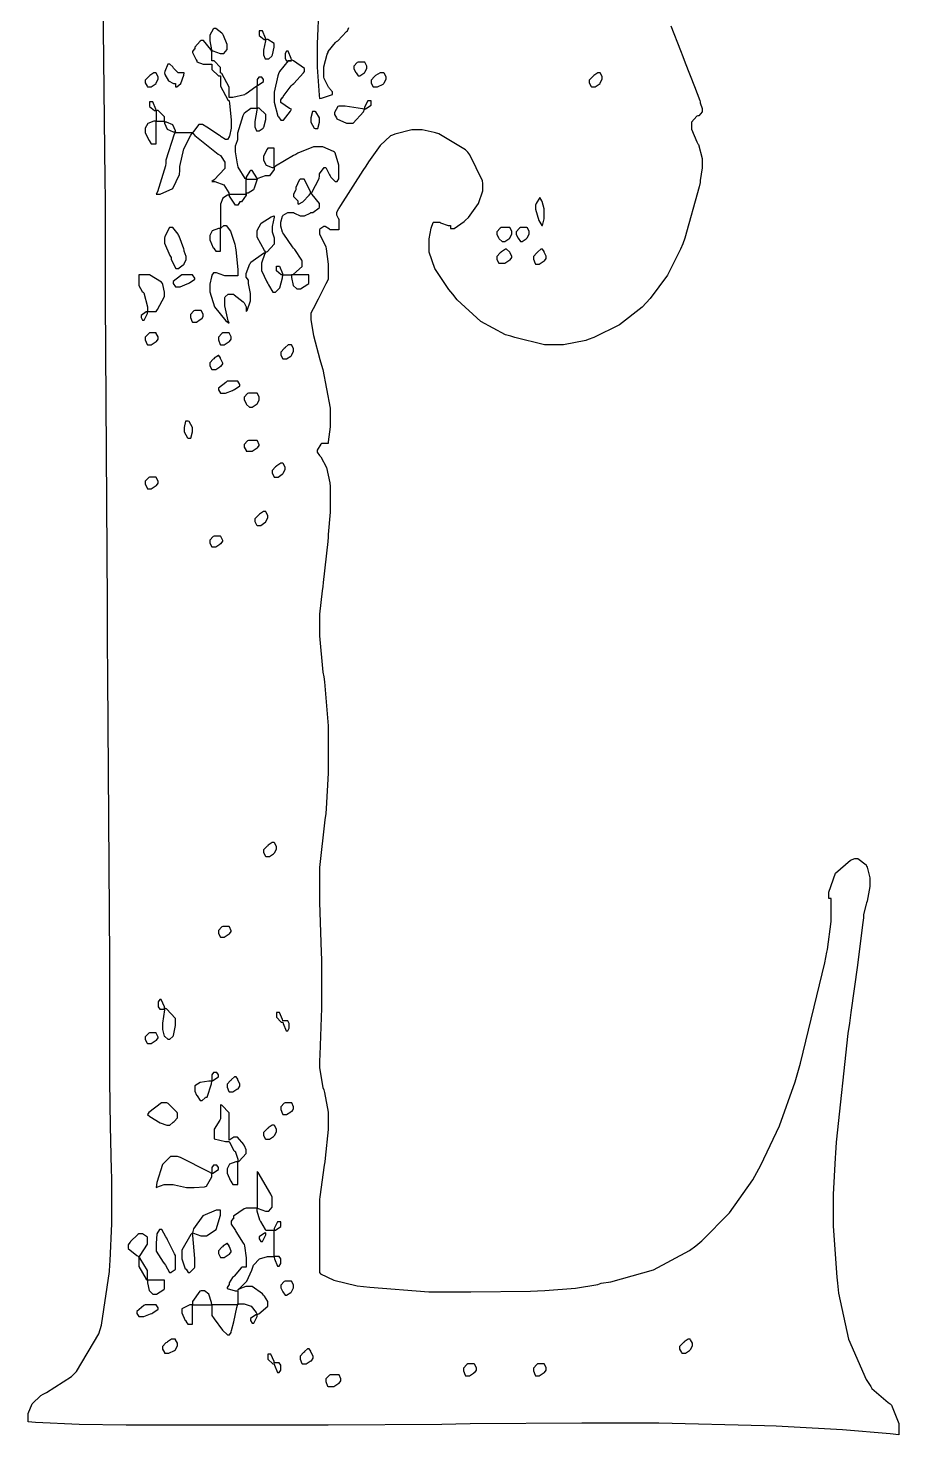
# Model space of a CAD drawing. Extents: x 85 to 277, y 22 to 328.
# Drawn here: x 248.74 to 277.32, y 43.15 to 89.31 of the extents above; entities that cross this region are included whole.
import ezdxf

# ---------------------------------------------------------------- set-up
doc = ezdxf.new("R2010")
doc.units = 0
doc.header["$MEASUREMENT"] = 0

msp = doc.modelspace()

# ---------------------------------------------------------------- linework, layer by layer
at = {"color": 7}
for points in [[(269.831, 89.3865), (270.148, 88.5747), (270.228, 88.3708), (270.306, 88.1683), (270.615, 87.3926), (270.783, 86.9336), (270.793, 86.8895), (270.801, 86.8549), (270.863, 86.669), (270.863, 86.6069), (270.863, 86.5628), (270.756, 86.4306), (270.721, 86.4306), (270.685, 86.414), (270.51, 86.2157), (270.51, 86.148), (270.51, 85.9896), (270.685, 85.5747), (270.721, 85.5126), (270.747, 85.4865), (270.863, 85.0318), (270.863, 84.879), (270.863, 84.7203), (270.801, 84.3058), (270.793, 84.2437), (270.765, 84.0948), (270.298, 82.4096), (270.228, 82.2332), (270.156, 82.0484), (269.721, 81.1967), (269.161, 80.4347), (269.029, 80.2929), (268.897, 80.1522), (268.155, 79.5736), (267.308, 79.1545), (267.123, 79.0924), (267.043, 79.0582), (266.309, 78.916), (266.065, 78.916), (265.694, 78.916), (264.716, 79.1545), (264.583, 79.1986), (264.415, 79.2427), (263.604, 79.6756), (262.828, 80.3892), (262.679, 80.5737), (262.547, 80.724), (262.092, 81.4172), (261.902, 81.9506), (261.902, 82.127), (261.902, 82.3034), (261.91, 82.3916), (261.972, 82.7401), (262.034, 82.9303), (262.044, 82.9388), (262.254, 82.9388), (262.281, 82.9208), (262.525, 82.8326), (262.607, 82.8326), (262.607, 82.7264), (262.73, 82.7264), (263.058, 82.9649), (263.102, 83.009), (263.198, 83.0972), (263.528, 83.5561), (263.665, 83.9653), (263.665, 84.1015), (263.665, 84.2077), (263.656, 84.2959), (263.242, 85.1531), (263.172, 85.2318), (263.101, 85.3115), (262.219, 85.8393), (262.114, 85.8654), (262.07, 85.8834), (261.679, 85.9716), (261.549, 85.9716), (261.337, 85.9716), (260.773, 85.8227), (260.703, 85.7952), (260.641, 85.7691), (260.3, 85.4562), (259.909, 84.9147), (259.821, 84.7729), (259.733, 84.6321), (259, 83.4842), (258.939, 83.396), (258.929, 83.3797), (258.869, 83.2598), (258.869, 83.2196), (258.869, 83.1755), (258.929, 83.0531), (258.939, 83.0432), (258.939, 82.6904), (258.656, 82.6904), (258.629, 82.7084), (258.491, 82.7966), (258.446, 82.7966), (258.446, 82.7966), (258.312, 82.7084), (258.304, 82.6904), (258.304, 82.55), (258.48, 82.2067), (258.516, 82.127), (258.524, 82.0663), (258.586, 81.5566), (258.586, 81.3855), (258.586, 81.1029), (258.586, 81.0549), (258.51, 80.9103), (258.348, 80.5917), (258.304, 80.5035), (258.259, 80.4153), (258.095, 80.0985), (258.021, 79.9539), (258.021, 79.9042), (258.021, 79.7334), (258.104, 79.2208), (258.312, 78.4324), (258.374, 78.2465), (258.418, 78.1057), (258.656, 76.8368), (258.656, 76.4124), (258.656, 76.2275), (258.594, 75.7329), (258.586, 75.6708), (258.374, 75.6708), (258.348, 75.6543), (258.233, 75.456), (258.233, 75.3883), (258.304, 75.2821), (258.348, 75.238), (258.532, 74.8908), (258.647, 74.3839), (258.656, 74.2597), (258.656, 73.6946), (258.656, 73.4219), (258.594, 72.6902), (258.586, 72.602), (258.577, 72.4613), (258.426, 71.1108), (258.41, 70.9785), (258.392, 70.8462), (258.304, 70.0733), (258.304, 69.814), (258.304, 69.3649), (258.418, 68.1757), (258.446, 68.0159), (258.472, 67.8575), (258.586, 66.4146), (258.586, 65.9335), (258.586, 65.2999), (258.586, 64.8589), (258.524, 63.6944), (258.516, 63.536), (258.48, 63.325), (258.304, 61.7636), (258.304, 61.2429), (258.304, 60.6171), (258.364, 58.9855), (258.374, 58.7375), (258.374, 57.7152), (258.374, 57.1419), (258.312, 55.6161), (258.304, 55.4221), (258.304, 55.1836), (258.418, 54.5483), (258.446, 54.4682), (258.472, 54.38), (258.586, 53.7326), (258.586, 53.516), (258.586, 53.1633), (258.496, 52.2206), (258.48, 52.1049), (258.462, 51.9906), (258.312, 50.9584), (258.304, 50.8702), (258.304, 48.471), (258.338, 48.4269), (258.775, 48.2163), (259.547, 48.0399), (259.751, 48.0138), (259.953, 47.9873), (261.891, 47.8374), (262.537, 47.8374), (263.269, 47.8374), (265.227, 47.8635), (265.465, 47.8716), (265.702, 47.8815), (266.704, 47.9559), (267.44, 48.084), (267.546, 48.1182), (267.863, 48.1623), (269.27, 48.5648), (270.447, 49.1945), (270.651, 49.3529), (270.853, 49.5131), (271.762, 50.4349), (272.529, 51.5151), (272.661, 51.7521), (272.794, 51.9906), (273.397, 53.2874), (273.914, 54.7247), (274.002, 55.0333), (274.09, 55.342), (274.884, 58.6313), (274.954, 58.9841), (274.981, 59.0723), (275.096, 59.986), (275.096, 60.289), (275.096, 60.748), (275.026, 60.748), (275.026, 60.9547), (275.237, 61.5735), (275.73, 62.0007), (275.872, 62.0529), (275.969, 62.0529), (276.243, 61.8504), (276.261, 61.8063), (276.277, 61.7721), (276.365, 61.4288), (276.365, 61.3131), (276.365, 61.1367), (276.277, 60.6612), (276.261, 60.6076), (276.243, 60.555), (276.155, 60.2245), (276.155, 60.1126), (276.127, 59.884), (275.965, 58.5569), (275.748, 57.0011), (275.696, 56.6568), (275.642, 56.3136), (275.263, 52.7498), (275.237, 52.3875), (275.227, 52.2386), (275.167, 51.0275), (275.167, 50.6236), (275.167, 49.9981), (275.281, 48.3224), (275.307, 48.1182), (275.334, 47.7933), (275.668, 46.2802), (276.251, 44.9626), (276.401, 44.7326), (276.401, 44.7326), (276.436, 44.6719), (276.965, 44.2034), (277.037, 44.1674), (277.081, 44.1233), (277.319, 43.5225), (277.319, 43.3215), (277.319, 43.1451), (277.037, 43.1807), (275.466, 43.313), (273.684, 43.4097), (273.297, 43.4276), (272.908, 43.4453), (269.442, 43.5321), (268.288, 43.5321), (266.911, 43.5321), (263.251, 43.5074), (262.783, 43.4979), (262.316, 43.4894), (258.592, 43.4619), (257.351, 43.4619), (252.483, 43.4619), (251.964, 43.4619), (250.414, 43.4894), (248.991, 43.5515), (248.744, 43.5681), (248.744, 43.7444), (248.744, 43.8506), (248.871, 44.1688), (249.157, 44.4419), (249.238, 44.486), (249.342, 44.5301), (250.164, 45.0592), (250.226, 45.1196), (250.33, 45.2258), (251.063, 46.4619), (251.108, 46.6027), (251.152, 46.7445), (251.415, 48.5084), (251.424, 48.7193), (251.433, 48.8611), (251.495, 50.0779), (251.495, 50.4832), (251.495, 51.5758), (251.485, 51.8403), (251.447, 53.279), (251.424, 54.755), (251.424, 55.2457), (251.424, 58.7389), (251.362, 68.0074), (251.354, 69.2146), (251.345, 70.4233), (251.284, 80.3921), (251.284, 83.7145), (251.274, 84.3319), (251.214, 89.2665), (251.214, 90.9105)], [(258.286, 90.0603), (258.233, 88.7938), (258.233, 88.3708), (258.233, 88.0276), (258.294, 87.1015), (258.304, 86.9957), (258.374, 87.0133), (258.727, 87.1333), (258.727, 87.1721), (258.727, 87.2162), (258.638, 87.3305), (258.622, 87.3485), (258.604, 87.3661), (258.454, 87.6572), (258.446, 87.7013), (258.446, 87.8777), (258.446, 88.036), (258.559, 88.4509), (258.586, 88.5112), (258.594, 88.5391), (258.833, 88.8379), (258.869, 88.864), (258.903, 88.8919), (259.194, 89.1907), (259.221, 89.2168), (259.266, 89.323)]]:
    msp.add_lwpolyline(points, dxfattribs=at)
for points in [[(257.387, 81.2091), (257.387, 81.1223), (257.44, 80.862), (257.558, 80.7501), (257.598, 80.7501), (257.686, 80.7501), (257.923, 80.9004), (257.951, 80.9265), (257.951, 81.2091), (257.387, 81.2091), (257.448, 81.2366), (257.74, 81.4807), (257.74, 81.5619), (257.74, 81.6681), (257.73, 81.6956), (257.492, 82.0469), (257.458, 82.091), (257.422, 82.127), (257.131, 82.5419), (257.105, 82.586), (257.095, 82.6121), (257.035, 82.8036), (257.035, 82.8668), (257.035, 82.9388), (257.095, 83.1328), (257.105, 83.1494), (257.113, 83.1674), (257.265, 83.2556), (257.315, 83.2556), (257.458, 83.2556), (257.484, 83.239), (257.675, 83.1494), (257.74, 83.1494), (257.81, 83.1494), (257.995, 83.239), (258.021, 83.2556), (258.092, 83.2556), (258.294, 83.4058), (258.304, 83.4319), (258.304, 83.5477), (258.065, 83.8468), (258.021, 83.8909), (258.056, 83.9089), (258.294, 84.376), (258.304, 84.4543), (258.304, 84.5263), (258.462, 84.7369), (258.516, 84.7369), (258.516, 84.7369), (258.629, 84.4903), (258.656, 84.4543), (258.682, 84.4201), (258.822, 84.2779), (258.869, 84.2779), (258.885, 84.2779), (258.939, 84.358), (258.939, 84.3841), (258.939, 84.6667), (258.939, 84.8085), (258.825, 85.2138), (258.798, 85.2318), (258.763, 85.2579), (258.418, 85.4082), (258.304, 85.4082), (258.109, 85.4082), (257.598, 85.2039), (257.528, 85.1598), (257.456, 85.1256), (256.866, 84.7729), (256.822, 84.7369), (256.822, 85.3722), (256.61, 85.3722), (256.584, 85.3376), (256.469, 85.0995), (256.469, 85.0194), (256.469, 84.9683), (256.552, 84.8127), (256.755, 84.7369), (256.822, 84.7369), (256.822, 84.6667), (256.662, 84.4543), (256.61, 84.4543), (256.522, 84.4543), (256.284, 84.3675), (256.257, 84.3499), (256.248, 84.394), (256.096, 84.6307), (256.046, 84.6307), (256.019, 84.6145), (255.904, 84.4158), (255.904, 84.3499), (255.869, 84.3675), (255.632, 84.7467), (255.623, 84.8071), (255.614, 84.8512), (255.552, 85.2428), (255.552, 85.3722), (255.552, 85.4438), (255.614, 85.6202), (255.623, 85.6548), (255.623, 85.8668), (255.798, 86.4401), (255.834, 86.5008), (255.843, 86.5283), (256.048, 86.6771), (256.117, 86.6771), (256.257, 86.6771), (256.248, 86.6165), (256.187, 86.2404), (256.187, 86.1138), (256.187, 86.0697), (256.239, 85.9374), (256.257, 85.9374), (256.329, 85.9374), (256.329, 85.9374), (256.46, 86.0256), (256.469, 86.0418), (256.478, 86.0598), (256.54, 86.312), (256.54, 86.3946), (256.54, 86.4665), (256.328, 86.6771), (256.257, 86.6771), (256.257, 87.4187), (256.292, 87.4367), (256.469, 87.5563), (256.469, 87.5951), (256.469, 87.6226), (256.416, 87.7013), (256.399, 87.7013), (256.329, 87.7013), (256.311, 87.7013), (256.257, 87.6226), (256.257, 87.5951), (256.257, 87.4187), (256.221, 87.3841), (255.896, 87.1541), (255.87, 87.1361), (255.843, 87.1195), (255.466, 87.0299), (255.341, 87.0299), (255.341, 87.2063), (255.341, 87.3661), (255.102, 87.8156), (255.058, 87.8417), (255.058, 87.9479), (255.058, 88.0195), (254.846, 88.2304), (254.776, 88.2304), (254.776, 88.5832), (254.81, 88.5652), (255.049, 88.477), (255.129, 88.477), (255.163, 88.477), (255.271, 88.6093), (255.271, 88.6534), (255.271, 88.7691), (255.155, 89.0683), (255.129, 89.1124), (255.101, 89.1385), (254.909, 89.2888), (254.846, 89.2888), (254.82, 89.2708), (254.706, 89.0722), (254.706, 89.0062), (254.706, 88.8919), (254.766, 88.5913), (254.776, 88.5472), (254.74, 88.6093), (254.502, 88.9), (254.423, 88.9), (254.387, 88.8834), (254.212, 88.6852), (254.212, 88.6174), (254.194, 88.6174), (254.14, 88.5391), (254.14, 88.5112), (254.14, 88.5112), (254.255, 88.2661), (254.283, 88.2304), (254.283, 88.204), (254.493, 88.1242), (254.565, 88.1242), (254.776, 88.1242), (254.776, 88.0181), (254.776, 87.9479), (254.987, 87.7355), (255.058, 87.7355), (255.058, 87.5591), (255.058, 87.4007), (255.297, 86.9516), (255.341, 86.9237), (255.349, 86.8355), (255.411, 86.294), (255.411, 86.1138), (255.411, 86.0256), (255.357, 85.761), (255.341, 85.761), (255.341, 85.7345), (255.287, 85.6548), (255.271, 85.6548), (255.217, 85.6548), (255.084, 85.743), (255.058, 85.761), (255.022, 85.7786), (254.67, 86.0076), (254.635, 86.0418), (254.608, 86.0598), (254.468, 86.148), (254.423, 86.148), (254.351, 86.148), (254.167, 85.9095), (254.14, 85.8654), (253.577, 85.8654), (253.577, 85.9331), (253.493, 86.1356), (253.29, 86.2182), (253.224, 86.2182), (253.224, 86.3244), (253.224, 86.396), (253.012, 86.6069), (252.942, 86.6069), (252.932, 86.651), (252.833, 86.8895), (252.801, 86.8895), (252.729, 86.8895), (252.729, 86.7833), (252.729, 86.7392), (252.888, 86.6069), (252.942, 86.6069), (252.942, 86.2542), (252.874, 86.2542), (252.671, 86.1797), (252.589, 86.0242), (252.589, 85.9716), (252.589, 85.8834), (252.703, 85.6287), (252.729, 85.6188), (252.729, 85.5927), (252.783, 85.5126), (252.801, 85.5126), (252.942, 85.5126), (252.942, 86.2542), (253.224, 86.2542), (253.224, 86.1882), (253.307, 85.9854), (253.509, 85.9014), (253.577, 85.9014), (253.533, 85.8227), (253.267, 84.9768), (253.258, 84.879), (253.249, 84.7908), (252.986, 83.935), (252.942, 83.8549), (253.078, 83.8549), (253.489, 84.0451), (253.708, 84.4984), (253.717, 84.6307), (253.726, 84.763), (253.85, 85.3419), (254.079, 85.7952), (254.14, 85.8654), (254.211, 85.7871), (254.978, 85.1697), (255.058, 85.1256), (255.084, 85.0911), (255.199, 84.9051), (255.199, 84.8431), (255.199, 84.7027), (254.846, 84.3319), (254.776, 84.2779), (254.872, 84.2779), (255.163, 84.1692), (255.331, 83.9004), (255.341, 83.8207), (255.288, 83.8207), (255.133, 83.724), (255.058, 83.5325), (255.058, 83.4679), (255.058, 82.7264), (254.991, 82.7264), (254.788, 82.652), (254.706, 82.4964), (254.706, 82.4438), (254.706, 82.3556), (254.82, 82.1009), (254.846, 82.091), (254.846, 82.0649), (254.9, 81.9848), (254.918, 81.9848), (255.058, 81.9848), (255.058, 82.7264), (255.066, 82.7444), (255.166, 82.8326), (255.199, 82.8326), (255.246, 82.8326), (255.389, 82.6477), (255.525, 82.2152), (255.552, 82.091), (255.56, 82.0304), (255.623, 81.3897), (255.623, 81.1749), (255.199, 81.1749), (255.163, 81.1925), (254.925, 81.2793), (254.846, 81.2793), (254.828, 81.2793), (254.776, 81.201), (254.776, 81.1749), (254.766, 81.1484), (254.706, 80.9046), (254.706, 80.8221), (254.706, 80.6566), (254.864, 80.1564), (255.235, 79.7017), (255.341, 79.6216), (255.313, 79.7017), (255.199, 80.1977), (255.199, 80.3631), (255.199, 80.4693), (255.207, 80.487), (255.306, 80.5737), (255.341, 80.5737), (255.481, 80.5737), (255.507, 80.5575), (255.798, 80.3286), (255.834, 80.2929), (255.843, 80.2749), (255.904, 80.1564), (255.904, 80.1165), (255.904, 80.0104), (255.931, 80.0379), (256.046, 80.3617), (256.046, 80.4693), (256.046, 80.5737), (256.037, 80.6016), (255.976, 80.9255), (255.976, 81.0327), (255.904, 81.1389), (255.904, 81.2546), (256.019, 81.5717), (256.046, 81.5979), (256.055, 81.6254), (256.468, 81.9245), (256.54, 81.9506), (256.512, 81.9065), (256.399, 81.5964), (256.399, 81.4917), (256.399, 81.3513), (256.574, 80.9805), (256.61, 80.9265), (256.636, 80.8824), (256.775, 80.6457), (256.822, 80.6457), (256.866, 80.6457), (257.003, 80.7833), (257.095, 81.1128), (257.105, 81.2091), (257.387, 81.2091)], [(256.54, 88.936), (256.53, 88.9801), (256.431, 89.2168), (256.399, 89.2168), (256.329, 89.2168), (256.329, 89.1124), (256.329, 89.0683), (256.486, 88.936), (256.54, 88.936), (256.53, 88.8919), (256.469, 88.5818), (256.469, 88.477), (256.469, 88.4329), (256.522, 88.3006), (256.54, 88.3006), (256.61, 88.3006), (256.644, 88.3006), (256.742, 88.3888), (256.752, 88.4068), (256.76, 88.4245), (256.822, 88.6767), (256.822, 88.7596), (256.822, 88.8037), (256.61, 88.936), (256.54, 88.936)], [(257.387, 86.6429), (257.325, 86.669), (257.035, 86.8606), (257.035, 86.9237), (257.035, 86.9516), (257.087, 87.0299), (257.105, 87.0299), (257.113, 87.0574), (257.377, 87.4088), (257.422, 87.4529), (257.466, 87.4889), (257.783, 87.8431), (257.81, 87.8777), (257.81, 87.9821), (257.81, 87.9821), (257.458, 88.2304), (257.387, 88.2646), (257.377, 88.3087), (257.278, 88.5472), (257.245, 88.5472), (257.227, 88.5472), (257.175, 88.4686), (257.175, 88.441), (257.175, 88.3348), (257.175, 88.3087), (257.227, 88.2304), (257.245, 88.2304), (257.387, 88.2304), (257.281, 88.2304), (256.989, 87.8777), (256.963, 87.8057), (256.937, 87.7355), (256.822, 87.2063), (256.822, 87.0299), (256.822, 86.8715), (256.937, 86.4224), (256.963, 86.3946), (257.035, 86.2902), (257.123, 86.2902), (257.351, 86.5808), (257.387, 86.6429)], [(259.785, 88.1944), (259.574, 88.1944), (259.547, 88.1779), (259.432, 88.0579), (259.432, 88.0181), (259.432, 87.974), (259.494, 87.8512), (259.504, 87.8417), (259.574, 87.7355), (259.626, 87.7355), (259.759, 87.8251), (259.785, 87.8417), (259.793, 87.8597), (259.857, 87.9796), (259.857, 88.0181), (259.857, 88.0622), (259.793, 88.1863), (259.785, 88.1944)], [(252.659, 87.3827), (252.729, 87.3827), (252.782, 87.3827), (252.914, 87.4723), (252.942, 87.4889), (252.95, 87.5069), (253.012, 87.6268), (253.012, 87.6653), (253.012, 87.7094), (252.95, 87.8251), (252.942, 87.8417), (252.871, 87.8417), (252.871, 87.8417), (252.738, 87.7535), (252.729, 87.7355), (252.703, 87.7189), (252.589, 87.5993), (252.589, 87.5591), (252.589, 87.515), (252.65, 87.4007), (252.659, 87.3827)], [(253.86, 87.8417), (253.717, 87.8417), (253.664, 87.8417), (253.515, 87.9919), (253.507, 88.0181), (253.497, 88.036), (253.398, 88.1242), (253.365, 88.1242), (253.329, 88.1242), (253.232, 87.8858), (253.224, 87.8417), (253.232, 87.781), (253.347, 87.5729), (253.519, 87.4889), (253.577, 87.4889), (253.577, 87.3827), (253.621, 87.3827), (253.758, 87.4945), (253.85, 87.763), (253.86, 87.8417)], [(260.42, 87.8417), (260.35, 87.8417), (260.296, 87.8417), (260.146, 87.7535), (260.138, 87.7355), (260.112, 87.7189), (259.997, 87.5993), (259.997, 87.5591), (259.997, 87.515), (260.058, 87.3926), (260.067, 87.3827), (260.138, 87.3827), (260.208, 87.3827), (260.393, 87.4723), (260.42, 87.4889), (260.429, 87.5069), (260.49, 87.6268), (260.49, 87.6653), (260.49, 87.7094), (260.429, 87.8251), (260.42, 87.8417)], [(267.512, 87.8417), (267.442, 87.8417), (267.442, 87.8417), (267.308, 87.7535), (267.299, 87.7355), (267.272, 87.7189), (267.159, 87.5993), (267.159, 87.5591), (267.159, 87.515), (267.22, 87.3926), (267.229, 87.3827), (267.299, 87.3827), (267.352, 87.3827), (267.484, 87.4723), (267.512, 87.4889), (267.52, 87.5069), (267.582, 87.6268), (267.582, 87.6653), (267.582, 87.7094), (267.528, 87.8251), (267.512, 87.8417)], [(259.785, 86.6429), (259.715, 86.6606), (259.151, 86.7473), (259.151, 86.7473), (258.939, 86.7473), (258.911, 86.7311), (258.798, 86.5325), (258.798, 86.4665), (258.869, 86.3604), (258.877, 86.3258), (259.187, 86.184), (259.292, 86.184), (259.414, 86.184), (259.749, 86.5643), (259.785, 86.6429), (259.819, 86.6606), (259.997, 86.7805), (259.997, 86.8193), (259.997, 86.9237), (259.927, 86.9237), (259.891, 86.9237), (259.785, 86.7131), (259.785, 86.6429)], [(258.304, 86.2902), (258.304, 86.3604), (258.189, 86.5547), (258.163, 86.571), (258.093, 86.571), (258.075, 86.571), (258.021, 86.3604), (258.021, 86.2902), (258.021, 86.2196), (258.136, 86.0256), (258.163, 86.0076), (258.233, 86.0076), (258.25, 86.0076), (258.304, 86.2196), (258.304, 86.2902)], [(256.257, 84.3499), (256.248, 84.3153), (256.161, 84.0493), (256.153, 84.0313), (256.143, 84.0052), (255.964, 83.8909), (255.904, 83.8909), (255.904, 84.3499), (256.257, 84.3499)], [(258.021, 83.8909), (257.995, 83.9706), (257.803, 84.3499), (257.74, 84.3499), (257.668, 84.3499), (257.642, 84.3153), (257.528, 84.0768), (257.528, 83.9971), (257.518, 83.9791), (257.458, 83.8606), (257.458, 83.8207), (257.458, 83.7766), (257.57, 83.662), (257.598, 83.6443), (257.598, 83.5381), (257.615, 83.5297), (257.756, 83.6097), (257.967, 83.8302), (258.021, 83.8909)], [(255.904, 83.8909), (255.904, 83.8207), (255.746, 83.6083), (255.694, 83.6083), (255.623, 83.5021), (255.552, 83.5021), (255.349, 83.7942), (255.341, 83.8549), (255.904, 83.8549), (255.904, 83.8909)], [(265.395, 83.5021), (265.395, 83.3617), (265.508, 82.9924), (265.535, 82.9388), (265.606, 82.8326), (265.624, 82.8326), (265.678, 83.0446), (265.678, 83.1152), (265.678, 83.2915), (265.678, 83.3797), (265.614, 83.6179), (265.606, 83.6443), (265.535, 83.7487), (265.535, 83.7487), (265.412, 83.5462), (265.395, 83.5021)], [(256.822, 83.1494), (256.813, 83.1053), (256.752, 82.7952), (256.752, 82.6904), (256.752, 82.6202), (256.813, 82.4272), (256.822, 82.4096), (256.822, 82.3034), (256.822, 82.2152), (256.584, 81.9602), (256.54, 81.9506), (256.496, 82.0127), (256.257, 82.4424), (256.257, 82.586), (256.257, 82.6671), (256.394, 82.9084), (256.725, 83.1152), (256.822, 83.1494)], [(253.86, 81.5619), (253.868, 81.5799), (253.93, 81.6998), (253.93, 81.7383), (253.93, 81.8099), (253.868, 81.9863), (253.86, 82.0208), (253.85, 82.0649), (253.699, 82.4798), (253.683, 82.514), (253.665, 82.55), (253.492, 82.7624), (253.435, 82.7624), (253.381, 82.7624), (253.232, 82.4632), (253.224, 82.4096), (253.224, 82.2508), (253.399, 81.8459), (253.435, 81.7742), (253.443, 81.7136), (253.596, 81.4215), (253.647, 81.4215), (253.655, 81.413), (253.832, 81.5358), (253.86, 81.5619)], [(264.547, 82.7624), (264.267, 82.7624), (264.239, 82.7444), (264.124, 82.6258), (264.124, 82.586), (264.124, 82.5419), (264.185, 82.4272), (264.195, 82.4096), (264.203, 82.3916), (264.302, 82.3034), (264.337, 82.3034), (264.389, 82.3034), (264.521, 82.3916), (264.547, 82.4096), (264.556, 82.4272), (264.619, 82.5472), (264.619, 82.586), (264.619, 82.6301), (264.565, 82.7539), (264.547, 82.7624)], [(265.113, 82.7624), (264.9, 82.7624), (264.874, 82.7444), (264.76, 82.6258), (264.76, 82.586), (264.76, 82.5419), (264.82, 82.4272), (264.83, 82.4096), (264.9, 82.3034), (264.953, 82.3034), (265.085, 82.3916), (265.113, 82.4096), (265.121, 82.4272), (265.183, 82.5472), (265.183, 82.586), (265.183, 82.6301), (265.129, 82.7539), (265.113, 82.7624)], [(264.547, 81.9506), (264.538, 81.9686), (264.439, 82.0568), (264.407, 82.0568), (264.407, 82.0568), (264.275, 81.9686), (264.267, 81.9506), (264.239, 81.934), (264.124, 81.8141), (264.124, 81.7742), (264.124, 81.7301), (264.185, 81.6074), (264.195, 81.5979), (264.337, 81.5979), (264.389, 81.5979), (264.521, 81.686), (264.547, 81.704), (264.565, 81.704), (264.619, 81.7824), (264.619, 81.8085), (264.619, 81.8085), (264.565, 81.934), (264.547, 81.9506)], [(265.395, 81.5619), (265.465, 81.5619), (265.517, 81.5619), (265.65, 81.6515), (265.678, 81.6681), (265.694, 81.6681), (265.748, 81.7481), (265.748, 81.7742), (265.748, 81.8183), (265.686, 81.934), (265.678, 81.9506), (265.678, 81.9781), (265.624, 82.0568), (265.606, 82.0568), (265.57, 82.0568), (265.473, 81.9686), (265.465, 81.9506), (265.438, 81.934), (265.325, 81.8141), (265.325, 81.7742), (265.325, 81.7217), (265.385, 81.5799), (265.395, 81.5619)], [(257.105, 81.2091), (257.051, 81.2091), (256.892, 81.3414), (256.892, 81.3855), (256.892, 81.4917), (256.963, 81.4917), (256.997, 81.4917), (257.087, 81.2532), (257.105, 81.2091)], [(252.942, 80.0104), (252.986, 80.0724), (253.224, 80.5021), (253.224, 80.6457), (253.224, 80.6457), (253.162, 80.8923), (253.154, 80.9265), (253.126, 80.9706), (252.723, 81.2091), (252.589, 81.2091), (252.377, 81.2091), (252.377, 80.9265), (252.377, 80.8563), (252.491, 80.6633), (252.519, 80.6457), (252.545, 80.6192), (252.659, 80.1631), (252.659, 80.0104), (252.623, 79.9938), (252.448, 79.8738), (252.448, 79.834), (252.448, 79.8079), (252.501, 79.7278), (252.519, 79.7278), (252.553, 79.7278), (252.659, 79.9402), (252.659, 80.0104), (252.942, 80.0104)], [(253.577, 80.8221), (253.647, 80.8221), (253.735, 80.8221), (253.964, 80.9103), (254, 80.9265), (254.035, 80.9445), (254.212, 81.0645), (254.212, 81.1029), (254.14, 81.2091), (253.788, 81.2091), (253.744, 81.183), (253.507, 80.9914), (253.507, 80.9265), (253.577, 80.8221)], [(254.14, 79.6576), (254.212, 79.6576), (254.265, 79.6576), (254.395, 79.7458), (254.423, 79.7638), (254.44, 79.7638), (254.493, 79.8421), (254.493, 79.8682), (254.493, 79.9123), (254.431, 80.0283), (254.423, 80.0446), (254.212, 80.0446), (254.185, 80.0283), (254.07, 79.9084), (254.07, 79.8682), (254.07, 79.816), (254.131, 79.6671), (254.14, 79.6576)], [(252.659, 78.916), (252.729, 78.916), (252.782, 78.916), (252.914, 79.0056), (252.942, 79.0222), (252.958, 79.0222), (253.012, 79.1023), (253.012, 79.1284), (253.012, 79.1725), (252.95, 79.2882), (252.942, 79.3048), (252.729, 79.3048), (252.703, 79.2882), (252.589, 79.1683), (252.589, 79.1284), (252.589, 79.0758), (252.65, 78.9259), (252.659, 78.916)], [(255.058, 78.916), (255.129, 78.916), (255.181, 78.916), (255.313, 79.0056), (255.341, 79.0222), (255.357, 79.0222), (255.411, 79.1023), (255.411, 79.1284), (255.411, 79.1725), (255.349, 79.2882), (255.341, 79.3048), (255.129, 79.3048), (255.101, 79.2882), (254.988, 79.1683), (254.988, 79.1284), (254.988, 79.0758), (255.049, 78.9259), (255.058, 78.916)], [(255.058, 78.4571), (255.058, 78.4849), (255.005, 78.5633), (254.988, 78.5633), (254.988, 78.5633), (254.854, 78.4751), (254.846, 78.4571), (254.82, 78.4408), (254.706, 78.3209), (254.706, 78.2807), (254.706, 78.2366), (254.766, 78.1142), (254.776, 78.1043), (254.846, 78.1043), (254.899, 78.1043), (255.031, 78.1939), (255.058, 78.2105), (255.075, 78.2105), (255.129, 78.2906), (255.129, 78.3167), (255.129, 78.3167), (255.066, 78.4408), (255.058, 78.4571)], [(257.105, 78.4571), (257.175, 78.4571), (257.227, 78.4571), (257.36, 78.5467), (257.387, 78.5633), (257.395, 78.5813), (257.458, 78.7012), (257.458, 78.7396), (257.458, 78.7837), (257.395, 78.8995), (257.387, 78.916), (257.315, 78.916), (257.28, 78.916), (257.183, 78.8278), (257.175, 78.8098), (257.147, 78.7936), (257.035, 78.6737), (257.035, 78.6335), (257.035, 78.5894), (257.087, 78.4669), (257.105, 78.4571)], [(255.058, 77.3285), (255.129, 77.3285), (255.217, 77.3285), (255.446, 77.4181), (255.481, 77.4347), (255.516, 77.4527), (255.694, 77.5727), (255.694, 77.6111), (255.623, 77.7173), (255.271, 77.7173), (255.227, 77.6827), (254.988, 77.4968), (254.988, 77.4347), (255.058, 77.3285)], [(256.257, 77.3285), (255.976, 77.3285), (255.948, 77.312), (255.834, 77.1924), (255.834, 77.1521), (255.834, 77.1081), (255.895, 76.9856), (255.904, 76.9758), (255.913, 76.9592), (256.012, 76.8696), (256.046, 76.8696), (256.099, 76.8696), (256.231, 76.9592), (256.257, 76.9758), (256.266, 76.9938), (256.329, 77.1137), (256.329, 77.1521), (256.329, 77.1962), (256.266, 77.312), (256.257, 77.3285)], [(253.86, 76.1298), (253.86, 76.0596), (253.972, 75.8652), (254, 75.8472), (254.07, 75.8472), (254.087, 75.8472), (254.14, 76.0596), (254.14, 76.1298), (254.14, 76.2014), (254.026, 76.3944), (254, 76.4124), (253.93, 76.4124), (253.912, 76.4124), (253.86, 76.2014), (253.86, 76.1298)], [(256.257, 75.777), (255.976, 75.777), (255.948, 75.7604), (255.834, 75.6405), (255.834, 75.6006), (255.834, 75.5565), (255.895, 75.4422), (255.904, 75.4242), (256.046, 75.4242), (256.099, 75.4242), (256.231, 75.5124), (256.257, 75.5304), (256.275, 75.5304), (256.329, 75.6087), (256.329, 75.6348), (256.329, 75.6348), (256.266, 75.7604), (256.257, 75.777)], [(256.822, 74.5765), (256.892, 74.5765), (256.945, 74.5765), (257.077, 74.6661), (257.105, 74.6827), (257.113, 74.7007), (257.175, 74.8206), (257.175, 74.8591), (257.175, 74.9032), (257.113, 75.0189), (257.105, 75.0355), (257.035, 75.0355), (257.035, 75.0355), (256.901, 74.9473), (256.892, 74.9293), (256.865, 74.9131), (256.752, 74.7931), (256.752, 74.7529), (256.752, 74.7088), (256.804, 74.5945), (256.822, 74.5765)], [(252.659, 74.1895), (252.729, 74.1895), (252.782, 74.1895), (252.914, 74.2777), (252.942, 74.2957), (252.958, 74.2957), (253.012, 74.374), (253.012, 74.4001), (253.012, 74.4442), (252.95, 74.5603), (252.942, 74.5765), (252.729, 74.5765), (252.703, 74.5603), (252.589, 74.4403), (252.589, 74.4001), (252.589, 74.3479), (252.65, 74.2075), (252.659, 74.1895)], [(256.257, 72.989), (256.329, 72.989), (256.381, 72.989), (256.512, 73.0786), (256.54, 73.0952), (256.548, 73.1132), (256.61, 73.2331), (256.61, 73.2716), (256.61, 73.3157), (256.548, 73.4314), (256.54, 73.448), (256.469, 73.448), (256.469, 73.448), (256.337, 73.3598), (256.329, 73.3418), (256.301, 73.3256), (256.187, 73.2056), (256.187, 73.1654), (256.187, 73.1213), (256.239, 73.007), (256.257, 72.989)], [(255.058, 72.6362), (254.846, 72.6362), (254.82, 72.62), (254.706, 72.5001), (254.706, 72.4598), (254.706, 72.4158), (254.766, 72.3015), (254.776, 72.2835), (254.846, 72.2835), (254.899, 72.2835), (255.031, 72.3731), (255.058, 72.3896), (255.075, 72.3896), (255.129, 72.4697), (255.129, 72.4958), (255.129, 72.4958), (255.066, 72.62), (255.058, 72.6362)], [(256.822, 62.5821), (256.752, 62.5821), (256.752, 62.5821), (256.618, 62.4953), (256.61, 62.4777), (256.584, 62.4597), (256.469, 62.3411), (256.469, 62.3013), (256.469, 62.2572), (256.53, 62.1344), (256.54, 62.1249), (256.61, 62.1249), (256.662, 62.1249), (256.795, 62.2131), (256.822, 62.2293), (256.83, 62.2473), (256.892, 62.3672), (256.892, 62.4057), (256.892, 62.4498), (256.83, 62.574), (256.822, 62.5821)], [(255.341, 59.8318), (255.129, 59.8318), (255.101, 59.8138), (254.988, 59.6953), (254.988, 59.6554), (254.988, 59.6113), (255.049, 59.4886), (255.058, 59.479), (255.129, 59.479), (255.181, 59.479), (255.313, 59.5672), (255.341, 59.5835), (255.357, 59.5835), (255.411, 59.6635), (255.411, 59.6896), (255.411, 59.6896), (255.349, 59.8138), (255.341, 59.8318)], [(253.224, 57.15), (253.214, 57.0893), (253.154, 56.6593), (253.154, 56.5146), (253.154, 56.4444), (253.206, 56.2321), (253.224, 56.2321), (253.232, 56.2158), (253.331, 56.1277), (253.365, 56.1277), (253.399, 56.1277), (253.497, 56.2158), (253.507, 56.2321), (253.515, 56.2501), (253.577, 56.581), (253.577, 56.691), (253.577, 56.8067), (253.285, 57.1239), (253.224, 57.15), (253.214, 57.1941), (253.115, 57.4326), (253.082, 57.4326), (253.064, 57.4326), (253.012, 57.3539), (253.012, 57.3264), (253.012, 57.2202), (253.012, 57.1941), (253.064, 57.114), (253.082, 57.114), (253.224, 57.114), (253.224, 57.15)], [(257.105, 56.691), (257.113, 56.6469), (257.212, 56.4085), (257.245, 56.4085), (257.262, 56.4085), (257.315, 56.4885), (257.315, 56.5146), (257.315, 56.6208), (257.315, 56.6484), (257.262, 56.727), (257.245, 56.727), (257.105, 56.727), (257.095, 56.7711), (256.996, 57.0096), (256.963, 57.0096), (256.892, 57.0096), (256.892, 56.9034), (256.892, 56.8508), (257.051, 56.691), (257.105, 56.691)], [(252.942, 56.3383), (252.729, 56.3383), (252.703, 56.3217), (252.589, 56.2021), (252.589, 56.1619), (252.589, 56.1178), (252.65, 56.0035), (252.659, 55.9855), (252.729, 55.9855), (252.782, 55.9855), (252.914, 56.0751), (252.942, 56.0917), (252.958, 56.0917), (253.012, 56.1717), (253.012, 56.1979), (253.012, 56.1979), (252.95, 56.3217), (252.942, 56.3383)], [(254.776, 54.7508), (254.678, 54.7508), (254.387, 54.7028), (254.22, 54.6019), (254.212, 54.5744), (254.212, 54.4682), (254.212, 54.4241), (254.265, 54.2918), (254.283, 54.2918), (254.291, 54.2657), (254.39, 54.1154), (254.423, 54.1154), (254.458, 54.1154), (254.555, 54.205), (254.565, 54.2216), (254.617, 54.2216), (254.766, 54.6626), (254.776, 54.7508), (254.81, 54.7688), (254.988, 54.8887), (254.988, 54.9271), (254.988, 54.9547), (254.934, 55.0333), (254.918, 55.0333), (254.846, 55.0333), (254.828, 55.0333), (254.776, 54.9547), (254.776, 54.9271), (254.776, 54.7508)], [(255.341, 54.398), (255.411, 54.398), (255.463, 54.398), (255.596, 54.4876), (255.623, 54.5042), (255.64, 54.5042), (255.694, 54.5842), (255.694, 54.6104), (255.694, 54.6544), (255.632, 54.7783), (255.623, 54.7867), (255.623, 54.8143), (255.57, 54.8929), (255.552, 54.8929), (255.516, 54.8929), (255.419, 54.8047), (255.411, 54.7867), (255.384, 54.7702), (255.271, 54.6502), (255.271, 54.6104), (255.271, 54.5578), (255.331, 54.416), (255.341, 54.398)], [(252.659, 53.6582), (252.738, 53.5961), (253.078, 53.3894), (253.293, 53.3054), (253.365, 53.3054), (253.399, 53.3054), (253.497, 53.3936), (253.507, 53.4098), (253.533, 53.4278), (253.647, 53.5478), (253.647, 53.5862), (253.647, 53.6924), (253.638, 53.7284), (253.339, 54.0191), (253.294, 54.0452), (253.154, 54.0452), (253.118, 54.0371), (252.703, 53.7199), (252.659, 53.6582)], [(257.105, 53.6582), (257.175, 53.6582), (257.227, 53.6582), (257.36, 53.7464), (257.387, 53.7626), (257.404, 53.7626), (257.458, 53.8427), (257.458, 53.8688), (257.458, 53.9129), (257.395, 54.0371), (257.387, 54.0452), (257.175, 54.0452), (257.147, 54.0286), (257.035, 53.909), (257.035, 53.8688), (257.035, 53.8166), (257.087, 53.6758), (257.105, 53.6582)], [(255.623, 52.1049), (255.556, 52.1049), (255.353, 52.0305), (255.271, 51.8749), (255.271, 51.8223), (255.271, 51.7342), (255.384, 51.4794), (255.411, 51.4696), (255.411, 51.4435), (255.463, 51.3652), (255.481, 51.3652), (255.623, 51.3652), (255.623, 52.1049), (255.668, 52.1229), (255.904, 52.3752), (255.904, 52.4577), (255.904, 52.5018), (255.843, 52.626), (255.834, 52.6341), (255.825, 52.6782), (255.619, 52.9167), (255.552, 52.9167), (255.498, 52.9167), (255.367, 52.8285), (255.341, 52.8105), (255.341, 53.6222), (255.341, 53.7104), (255.102, 53.9669), (255.058, 53.975), (255.058, 53.516), (255.031, 53.4719), (254.854, 53.1731), (254.846, 53.1633), (254.846, 52.8807), (254.854, 52.8645), (255.218, 52.7763), (255.341, 52.7763), (255.349, 52.7498), (255.499, 52.4757), (255.517, 52.4577), (255.534, 52.4496), (255.623, 52.1917), (255.623, 52.1049)], [(256.54, 52.8465), (256.61, 52.8465), (256.662, 52.8465), (256.795, 52.9347), (256.822, 52.9527), (256.83, 52.9703), (256.892, 53.0902), (256.892, 53.129), (256.892, 53.1731), (256.83, 53.297), (256.822, 53.3054), (256.752, 53.3054), (256.752, 53.3054), (256.618, 53.2172), (256.61, 53.1992), (256.584, 53.1827), (256.469, 53.0627), (256.469, 53.0229), (256.469, 52.9788), (256.522, 52.856), (256.54, 52.8465)], [(252.942, 51.259), (252.968, 51.277), (253.212, 51.3652), (253.294, 51.3652), (253.507, 51.3652), (253.551, 51.3472), (253.939, 51.259), (254.07, 51.259), (254.193, 51.259), (254.529, 51.2851), (254.565, 51.2932), (254.599, 51.3031), (254.776, 51.6146), (254.776, 51.7179), (254.81, 51.7356), (254.988, 51.8555), (254.988, 51.8943), (254.988, 51.9204), (254.934, 51.9987), (254.918, 51.9987), (254.846, 51.9987), (254.828, 51.9987), (254.776, 51.9204), (254.776, 51.8943), (254.776, 51.7179), (254.678, 51.7797), (253.744, 52.2471), (253.647, 52.2813), (253.507, 52.2813), (253.419, 52.2813), (253.158, 52.0224), (252.968, 51.4269), (252.942, 51.259)], [(256.822, 48.9659), (256.83, 48.9218), (256.93, 48.6833), (256.963, 48.6833), (256.981, 48.6833), (257.035, 48.7634), (257.035, 48.7895), (257.035, 48.8957), (257.035, 48.9218), (256.981, 49.0001), (256.963, 49.0001), (256.822, 49.0001), (256.822, 49.8479), (256.857, 49.8658), (257.035, 49.9854), (257.035, 50.0242), (257.035, 50.1304), (256.963, 50.1304), (256.927, 50.1304), (256.822, 49.9195), (256.822, 49.8479), (256.54, 49.8479), (256.53, 49.8835), (256.38, 50.1481), (256.363, 50.1646), (256.345, 50.1922), (256.257, 50.4899), (256.257, 50.5876), (256.292, 50.5714), (256.53, 50.4832), (256.61, 50.4832), (256.644, 50.4832), (256.752, 50.6155), (256.752, 50.6596), (256.752, 50.9404), (256.708, 51.0466), (256.292, 51.7536), (256.257, 51.7881), (256.257, 50.5876), (255.904, 50.5876), (255.834, 50.5615), (255.481, 50.3178), (255.481, 50.2348), (255.463, 50.2348), (255.411, 50.1565), (255.411, 50.1304), (255.411, 50.0599), (255.525, 49.8835), (255.552, 49.8479), (255.56, 49.8217), (255.798, 49.433), (255.834, 49.3889), (255.843, 49.3448), (255.904, 48.955), (255.904, 48.8237), (255.904, 48.6473), (255.764, 48.6473), (255.736, 48.6212), (255.507, 48.3485), (255.481, 48.3306), (255.454, 48.3044), (255.341, 48.139), (255.341, 48.084), (255.271, 47.9778), (255.271, 47.9517), (255.535, 47.8716), (255.623, 47.8716), (255.623, 47.4126), (254.776, 47.4126), (254.766, 47.4927), (254.674, 47.7629), (254.537, 47.8716), (254.493, 47.8716), (254.423, 47.8716), (254.379, 47.855), (254.14, 47.5245), (254.14, 47.4126), (254.052, 47.4126), (253.788, 47.2803), (253.788, 47.2362), (253.788, 47.148), (253.902, 46.8933), (253.93, 46.8835), (253.93, 46.8574), (253.982, 46.779), (254, 46.779), (254.14, 46.779), (254.14, 47.4126), (254.776, 47.4126), (254.776, 47.0598), (254.846, 46.9554), (255.125, 46.5847), (255.286, 46.4263), (255.341, 46.4263), (255.357, 46.4263), (255.411, 46.5046), (255.411, 46.5307), (255.419, 46.5667), (255.49, 46.8588), (255.596, 47.3258), (255.623, 47.4486), (255.764, 47.4486), (255.838, 47.4486), (256.063, 47.3661), (256.231, 47.1579), (256.257, 47.0958), (256.221, 47.0793), (256.046, 46.9593), (256.046, 46.9194), (256.046, 46.8933), (256.099, 46.8133), (256.117, 46.8133), (256.151, 46.8133), (256.257, 47.0256), (256.257, 47.0958), (256.319, 47.1138), (256.61, 47.3661), (256.61, 47.4486), (256.61, 47.5202), (256.496, 47.6966), (256.469, 47.7312), (256.433, 47.7753), (256.091, 48.0138), (255.976, 48.0138), (255.888, 48.0138), (255.658, 47.9256), (255.623, 47.9076), (255.684, 47.9432), (255.922, 48.1859), (256.089, 48.551), (256.117, 48.6473), (256.143, 48.7094), (256.333, 48.9176), (256.594, 49.0001), (256.682, 49.0001), (256.822, 49.0001), (256.822, 48.9659)], [(254.14, 49.7777), (254.079, 49.7156), (253.788, 49.2069), (253.788, 49.0361), (253.788, 48.9218), (253.902, 48.5951), (253.93, 48.5771), (254, 48.471), (254.052, 48.471), (254.202, 48.6212), (254.212, 48.6473), (254.212, 48.9299), (254.212, 48.9299), (254.149, 49.6895), (254.14, 49.7777), (254.175, 49.7597), (254.413, 49.6715), (254.493, 49.6715), (254.599, 49.6715), (254.92, 49.8835), (255.058, 50.359), (255.058, 50.5174), (254.914, 50.5174), (254.479, 50.3329), (254.175, 49.9015), (254.14, 49.7777)], [(253.577, 48.5771), (253.577, 49.0361), (253.55, 49.0802), (253.321, 49.5487), (253.294, 49.6013), (253.267, 49.6454), (253.128, 49.8821), (253.082, 49.8821), (253.055, 49.8821), (252.972, 49.7459), (252.942, 49.4259), (252.942, 49.3187), (252.942, 49.1779), (253.18, 48.8156), (253.224, 48.7535), (253.25, 48.7094), (253.388, 48.471), (253.435, 48.471), (253.443, 48.4808), (253.567, 48.569), (253.577, 48.5771)], [(252.659, 48.2244), (252.659, 48.1376), (252.712, 47.8772), (252.832, 47.7654), (252.871, 47.7654), (252.96, 47.7654), (253.197, 47.9157), (253.224, 47.9418), (253.224, 48.2244), (252.659, 48.2244), (252.659, 48.4008), (252.659, 48.5429), (252.421, 48.9313), (252.377, 48.9659), (252.421, 49.028), (252.659, 49.4041), (252.659, 49.5293), (252.659, 49.6355), (252.632, 49.6535), (252.494, 49.7417), (252.448, 49.7417), (252.377, 49.7417), (252.341, 49.7251), (252.104, 49.4951), (252.096, 49.4591), (252.078, 49.4591), (252.024, 49.3808), (252.024, 49.3529), (252.024, 49.2647), (252.315, 49.028), (252.377, 49.0001), (252.377, 48.8237), (252.377, 48.6752), (252.615, 48.2519), (252.659, 48.2244)], [(255.341, 49.3187), (255.341, 49.3462), (255.287, 49.4249), (255.271, 49.4249), (255.271, 49.4249), (255.137, 49.3367), (255.129, 49.3187), (255.101, 49.3021), (254.988, 49.1822), (254.988, 49.1423), (254.988, 49.0982), (255.049, 48.9839), (255.058, 48.9659), (255.129, 48.9659), (255.181, 48.9659), (255.313, 49.0541), (255.341, 49.0721), (255.357, 49.0721), (255.411, 49.1504), (255.411, 49.1765), (255.411, 49.1765), (255.349, 49.3102), (255.341, 49.3187)], [(256.54, 49.7777), (256.504, 49.7597), (256.329, 49.6411), (256.329, 49.6013), (256.329, 49.5748), (256.381, 49.4951), (256.399, 49.4951), (256.433, 49.4951), (256.54, 49.7071), (256.54, 49.7777)], [(257.105, 47.8374), (257.175, 47.7312), (257.227, 47.7312), (257.36, 47.8194), (257.387, 47.8374), (257.395, 47.855), (257.458, 47.975), (257.458, 48.0138), (257.458, 48.0579), (257.395, 48.1817), (257.387, 48.1902), (257.175, 48.1902), (257.147, 48.1722), (257.035, 48.0536), (257.035, 48.0138), (257.035, 47.9697), (257.087, 47.855), (257.105, 47.8374)], [(252.377, 47.0256), (252.448, 47.0256), (252.537, 47.0256), (252.765, 47.1138), (252.801, 47.1318), (252.835, 47.1495), (253.012, 47.2694), (253.012, 47.3082), (252.942, 47.4126), (252.589, 47.4126), (252.545, 47.3865), (252.306, 47.1964), (252.306, 47.1318), (252.377, 47.0256)], [(253.224, 45.8251), (253.294, 45.8251), (253.365, 45.8251), (253.55, 45.9147), (253.577, 45.9313), (253.585, 45.9493), (253.647, 46.0692), (253.647, 46.1077), (253.647, 46.1518), (253.585, 46.2675), (253.577, 46.2841), (253.507, 46.2841), (253.453, 46.2841), (253.321, 46.1959), (253.294, 46.1779), (253.267, 46.1617), (253.154, 46.0417), (253.154, 46.0015), (253.154, 45.9574), (253.214, 45.8431), (253.224, 45.8251)], [(270.192, 45.8251), (270.264, 45.8251), (270.316, 45.8251), (270.447, 45.9147), (270.474, 45.9313), (270.483, 45.9493), (270.545, 46.0692), (270.545, 46.1077), (270.545, 46.1518), (270.483, 46.2675), (270.474, 46.2841), (270.404, 46.2841), (270.404, 46.2841), (270.272, 46.1959), (270.264, 46.1779), (270.236, 46.1617), (270.122, 46.0417), (270.122, 46.0015), (270.122, 45.9574), (270.182, 45.8431), (270.192, 45.8251)], [(256.822, 45.4723), (256.83, 45.4283), (256.93, 45.1915), (256.963, 45.1915), (256.981, 45.1915), (257.035, 45.2699), (257.035, 45.296), (257.035, 45.4021), (257.035, 45.4297), (256.981, 45.5083), (256.963, 45.5083), (256.822, 45.5083), (256.813, 45.5524), (256.713, 45.7909), (256.682, 45.7909), (256.61, 45.7909), (256.61, 45.6847), (256.61, 45.6325), (256.769, 45.4723), (256.822, 45.4723)], [(257.74, 45.4723), (257.81, 45.4723), (257.863, 45.4723), (257.995, 45.562), (258.021, 45.5785), (258.039, 45.5785), (258.093, 45.6586), (258.093, 45.6847), (258.093, 45.7288), (258.029, 45.853), (258.021, 45.8611), (258.021, 45.8886), (257.967, 45.9673), (257.951, 45.9673), (257.915, 45.9673), (257.818, 45.8791), (257.81, 45.8611), (257.783, 45.8445), (257.668, 45.7246), (257.668, 45.6847), (257.668, 45.6325), (257.722, 45.4822), (257.74, 45.4723)], [(263.102, 45.0854), (263.172, 45.0854), (263.224, 45.0854), (263.357, 45.1735), (263.385, 45.1915), (263.401, 45.1915), (263.455, 45.2699), (263.455, 45.296), (263.455, 45.3401), (263.393, 45.4642), (263.385, 45.4723), (263.172, 45.4723), (263.145, 45.4561), (263.032, 45.3362), (263.032, 45.296), (263.032, 45.2438), (263.084, 45.1033), (263.102, 45.0854)], [(265.395, 45.0854), (265.465, 45.0854), (265.517, 45.0854), (265.65, 45.1735), (265.678, 45.1915), (265.694, 45.1915), (265.748, 45.2699), (265.748, 45.296), (265.748, 45.3401), (265.686, 45.4642), (265.678, 45.4723), (265.465, 45.4723), (265.438, 45.4561), (265.325, 45.3362), (265.325, 45.296), (265.325, 45.2438), (265.385, 45.1033), (265.395, 45.0854)], [(258.586, 44.7326), (258.727, 44.7326), (258.779, 44.7326), (258.911, 44.8208), (258.939, 44.8388), (258.955, 44.8388), (259.009, 44.9171), (259.009, 44.9432), (259.009, 44.9873), (258.947, 45.1115), (258.939, 45.1196), (258.656, 45.1196), (258.629, 45.1033), (258.516, 44.9834), (258.516, 44.9432), (258.516, 44.891), (258.568, 44.7421), (258.586, 44.7326)]]:
    msp.add_lwpolyline(points, close=True, dxfattribs=at)

doc.saveas('drawing.dxf')
